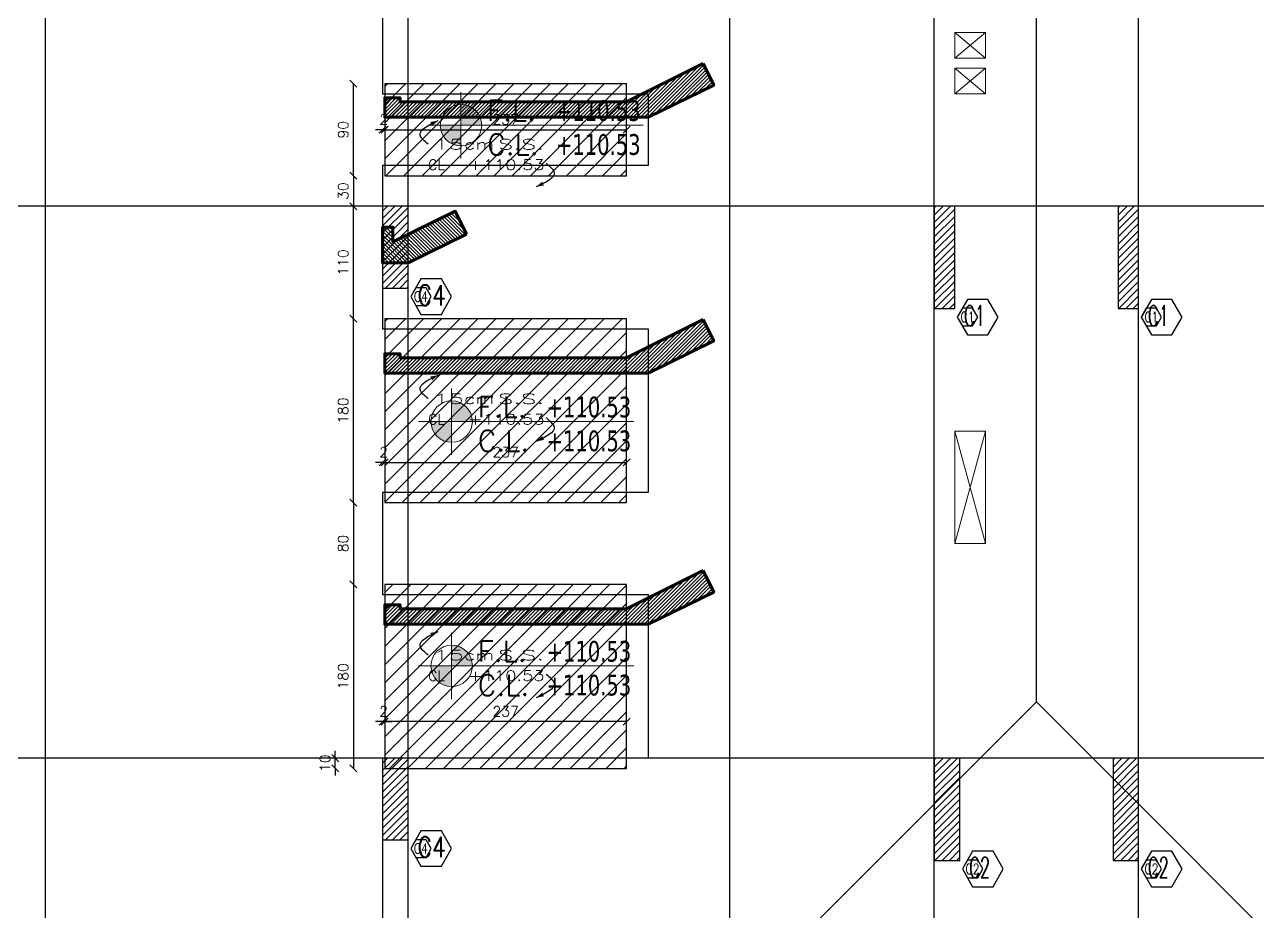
# Model space of a CAD drawing. Header units: inches. Extents: x -48 to 777, y -156 to 510.
# Drawn here: x 640.67 to 652.74, y -116.75 to -108.08 of the extents above; entities that cross this region are included whole.
import ezdxf
from ezdxf.enums import TextEntityAlignment as Align

# ---------------------------------------------------------------- set-up
doc = ezdxf.new("R2010")
doc.units = ezdxf.units.IN
doc.header["$MEASUREMENT"] = 0
doc.linetypes.add('NUHA', pattern=[1.45, 0.75, -0.25, 0.2, -0.25])
doc.layers.get('Defpoints').update_dxf_attribs({"lineweight": 5})
for name, color, linetype, lineweight in [('A-PILLARS', 1, 'Continuous', 60), ('A-SIGNS1', 20, 'Continuous', 15), ('A-SIGNS2', 30, 'Continuous', 15), ('H-PILLARS', 61, 'Continuous', 5), ('str-shaft', 1, 'Continuous', 5)]:
    doc.layers.add(name, color=color, linetype=linetype, lineweight=lineweight)
doc.layers.add('HH-DARK GREY', color=7, linetype='Continuous', lineweight=5, true_color=0x404040)
for name, color, linetype in [('Str-Axes', 8, 'Continuous'), ('str-col-hatch', 8, 'Continuous'), ('str-COL-TAG-100', 1, 'Continuous'), ('str-COL-TAG-50', 7, 'Continuous'), ('str-columns', 3, 'Continuous'), ('str-sunken-slabs', 5, 'Continuous')]:
    doc.layers.add(name, color=color, linetype=linetype)
doc.styles.add('ROMAN', font='ROMANS.SHX')
doc.styles.add('ROMAND', font='verdana.ttf')
doc.styles.add('ROMANS', font='romans__.ttf', dxfattribs={"height": 0.14})
doc.dimstyles.new('structure', dxfattribs={"dimtxt": 0.1, "dimasz": 0.07, "dimexe": 0.18, "dimexo": 1, "dimgap": 0.05, "dimtad": 1, "dimdec": 1, "dimlfac": 100, "dimrnd": 0.5, "dimdsep": 46, "dimtxsty": 'ROMAN', "dimblk1": 'OBLIQUE', "dimblk2": 'OBLIQUE', "dimsah": 1, "dimcen": 0.009, "dimse1": 1, "dimse2": 1, "dimclrd": 4, "dimclre": 9, "dimclrt": 1, "dimadec": 0, "dimazin": 0, "dimtfac": 0.066667, "dimtdec": 1, "dimtix": 1, "dimtmove": 2, "dimatfit": 3, "dimldrblk": 'OBLIQUE', "dimfxl": 0.18, "dimtolj": 1, "dimarcsym": 0})
pattern_1 = [(45, (645.39616, -335.52274), (-0.08838835, 0.08838835), [])]
pattern_2 = [(315, (582.844532, -328.431841), (0.0176776695, 0.0176776695), [])]
pattern_3 = [(225, (468.196997, -46.477397), (0.0176776695, -0.0176776695), [])]
pattern_4 = [(225, (468.196997, -44.020596), (0.0176776695, -0.0176776695), [])]
pattern_5 = [(225, (468.196997, -41.516822), (0.0176776695, -0.0176776695), [])]

# ---------------------------------------------------------------- blocks, each defined once
blk = doc.blocks.new('GXFHGCGFCD')
at = {"layer": 'A-SIGNS1', "linetype": 'NUHA'}
h = blk.add_hatch(color=256, dxfattribs=at)
h.paths.add_polyline_path([(90.3819, 61.3301), (90.3819, 61.1701), (90.5419, 61.1701, 0.414214)])
h.paths.add_polyline_path([(90.3819, 61.1701), (90.2219, 61.1701, 0.414214), (90.3819, 61.0101)])
at = {"layer": 'A-SIGNS1'}
for p, q in [((90.3819, 60.9141), (90.3819, 61.4261)), ((90.1259, 61.1701), (91.7898, 61.1701))]:
    blk.add_line(p, q, dxfattribs=at)
blk.add_circle((90.3819, 61.1701), 0.16, dxfattribs=at)
blk = doc.blocks.new('DGXFHXFGDFD')
at = {"layer": 'A-SIGNS1'}
blk.add_blockref('GXFHGCGFCD', (0, 0), dxfattribs=at)
at = {"layer": 'A-SIGNS2', "linetype": 'NUHA', "style": 'ROMANS'}
for s, p in [('F.L.', (90.5835, 61.2031)), ('C.L.', (90.5835, 60.9413))]:
    blk.add_text(s, height=0.16, dxfattribs=at).set_placement(p)
at = {"layer": 'A-SIGNS2', "style": 'ROMANS', "width": 0.910135, "flags": 4}
for tag, p, p2 in [('NIV.FINI', (91.1159, 61.2031), (91.7898, 61.2031)), ('NIV.BETON', (91.1159, 60.9413), (91.7898, 60.9413))]:
    blk.add_attdef(tag, text='', height=0.16, dxfattribs=at).set_placement(p, p2, align=Align.FIT)
blk = doc.blocks.new('tags')
at = {"layer": 'str-COL-TAG-100', "color": 2}
blk.add_lwpolyline([(0.125, -0.262), (0.325, -0.262), (0.425, -0.088), (0.325, 0.085), (0.125, 0.085), (0.025, -0.088)], close=True, dxfattribs=at)
at = {"layer": 'str-COL-TAG-50', "color": 2}
blk.add_lwpolyline([(0.075, -0.175), (0.175, -0.175), (0.225, -0.088), (0.175, -0.002), (0.075, -0.002), (0.025, -0.088)], close=True, dxfattribs=at)
at = {"layer": 'str-COL-TAG-100', "color": 1, "style": 'ROMANS', "width": 0.699426}
blk.add_attdef('NUMBER', text='', height=0.2, dxfattribs=at).set_placement((0.092, -0.174), (0.368, -0.174), align=Align.FIT)
at = {"layer": 'str-COL-TAG-50', "color": 1, "style": 'ROMANS', "width": 0.697102}
blk.add_attdef('NUMBER', text='', height=0.1, dxfattribs=at).set_placement((0.056, -0.138), (0.194, -0.138), align=Align.FIT)
blk = doc.blocks.new('_Oblique')
at = {"color": 0, "linetype": 'ByBlock', "lineweight": -2}
blk.add_line((-0.5, -0.5), (0.5, 0.5), dxfattribs=at)
blk = doc.blocks.new('*D2493')
at = {"layer": 'Defpoints', "color": 0, "transparency": 16777216}
for p in [(644.193, -113.555), (643.886, -115.355), (644.193, -115.355)]:
    blk.add_point(p, dxfattribs=at)
at = {"layer": 'str-sunken-slabs', "color": 4, "lineweight": -2, "transparency": 16777216}
blk.add_line((643.886, -113.555), (643.886, -115.355), dxfattribs=at)
at = {"layer": 'str-sunken-slabs', "color": 4, "lineweight": -2, "transparency": 16777216, "xscale": 0.07, "yscale": 0.07, "zscale": 0.07}
for p, rotation in [((643.886, -113.555), 90), ((643.886, -115.355), 270)]:
    blk.add_blockref('_Oblique', p, dxfattribs=dict(at, rotation=rotation))
at = {"layer": 'str-sunken-slabs', "color": 1, "transparency": 16777216, "insert": (643.786, -114.455), "char_height": 0.1, "attachment_point": 5, "rotation": 90, "style": 'ROMAN'}
blk.add_mtext('\\A1;180', dxfattribs=at)
blk = doc.blocks.new('*D2494')
at = {"layer": 'Defpoints', "color": 0, "transparency": 16777216}
for p in [(643.709, -115.255), (644.193, -115.255), (644.193, -115.355)]:
    blk.add_point(p, dxfattribs=at)
at = {"layer": 'str-sunken-slabs', "color": 4, "lineweight": -2, "transparency": 16777216}
for p, q in [((643.709, -115.255), (643.709, -115.185)), ((643.709, -115.355), (643.709, -115.255)), ((643.709, -115.355), (643.709, -115.425))]:
    blk.add_line(p, q, dxfattribs=at)
at = {"layer": 'str-sunken-slabs', "color": 4, "lineweight": -2, "transparency": 16777216, "xscale": 0.07, "yscale": 0.07, "zscale": 0.07}
for p, rotation in [((643.709, -115.255), 270), ((643.709, -115.355), 90)]:
    blk.add_blockref('_Oblique', p, dxfattribs=dict(at, rotation=rotation))
at = {"layer": 'str-sunken-slabs', "color": 1, "transparency": 16777216, "insert": (643.609, -115.305), "char_height": 0.1, "attachment_point": 5, "rotation": 90, "style": 'ROMAN'}
blk.add_mtext('\\A1;10', dxfattribs=at)
blk = doc.blocks.new('*D2495')
at = {"layer": 'Defpoints', "color": 0, "transparency": 16777216}
for p in [(644.193, -112.755), (643.886, -113.555), (644.193, -113.555)]:
    blk.add_point(p, dxfattribs=at)
at = {"layer": 'str-sunken-slabs', "color": 4, "lineweight": -2, "transparency": 16777216}
blk.add_line((643.886, -112.755), (643.886, -113.555), dxfattribs=at)
at = {"layer": 'str-sunken-slabs', "color": 4, "lineweight": -2, "transparency": 16777216, "xscale": 0.07, "yscale": 0.07, "zscale": 0.07}
for p, rotation in [((643.886, -112.755), 90), ((643.886, -113.555), 270)]:
    blk.add_blockref('_Oblique', p, dxfattribs=dict(at, rotation=rotation))
at = {"layer": 'str-sunken-slabs', "color": 1, "transparency": 16777216, "insert": (643.786, -113.155), "char_height": 0.1, "attachment_point": 5, "rotation": 90, "style": 'ROMAN'}
blk.add_mtext('\\A1;80', dxfattribs=at)
blk = doc.blocks.new('*D2496')
at = {"layer": 'Defpoints', "color": 0, "transparency": 16777216}
for p in [(643.886, -110.955), (644.193, -110.955), (644.193, -112.755)]:
    blk.add_point(p, dxfattribs=at)
at = {"layer": 'str-sunken-slabs', "color": 4, "lineweight": -2, "transparency": 16777216}
blk.add_line((643.886, -112.755), (643.886, -110.955), dxfattribs=at)
at = {"layer": 'str-sunken-slabs', "color": 4, "lineweight": -2, "transparency": 16777216, "xscale": 0.07, "yscale": 0.07, "zscale": 0.07}
for p, rotation in [((643.886, -110.955), 90), ((643.886, -112.755), 270)]:
    blk.add_blockref('_Oblique', p, dxfattribs=dict(at, rotation=rotation))
at = {"layer": 'str-sunken-slabs', "color": 1, "transparency": 16777216, "insert": (643.786, -111.855), "char_height": 0.1, "attachment_point": 5, "rotation": 90, "style": 'ROMAN'}
blk.add_mtext('\\A1;180', dxfattribs=at)
blk = doc.blocks.new('*D2497')
at = {"layer": 'Defpoints', "color": 0, "transparency": 16777216}
for p in [(643.886, -109.855), (644.193, -109.855), (644.193, -110.955)]:
    blk.add_point(p, dxfattribs=at)
at = {"layer": 'str-sunken-slabs', "color": 4, "lineweight": -2, "transparency": 16777216}
blk.add_line((643.886, -110.955), (643.886, -109.855), dxfattribs=at)
at = {"layer": 'str-sunken-slabs', "color": 4, "lineweight": -2, "transparency": 16777216, "xscale": 0.07, "yscale": 0.07, "zscale": 0.07}
for p, rotation in [((643.886, -109.855), 90), ((643.886, -110.955), 270)]:
    blk.add_blockref('_Oblique', p, dxfattribs=dict(at, rotation=rotation))
at = {"layer": 'str-sunken-slabs', "color": 1, "transparency": 16777216, "insert": (643.786, -110.405), "char_height": 0.1, "attachment_point": 5, "rotation": 90, "style": 'ROMAN'}
blk.add_mtext('\\A1;110', dxfattribs=at)
blk = doc.blocks.new('*D2498')
at = {"layer": 'Defpoints', "color": 0, "transparency": 16777216}
for p in [(643.886, -108.656), (644.193, -108.656), (644.193, -109.556)]:
    blk.add_point(p, dxfattribs=at)
at = {"layer": 'str-sunken-slabs', "color": 4, "lineweight": -2, "transparency": 16777216}
blk.add_line((643.886, -109.556), (643.886, -108.656), dxfattribs=at)
at = {"layer": 'str-sunken-slabs', "color": 4, "lineweight": -2, "transparency": 16777216, "xscale": 0.07, "yscale": 0.07, "zscale": 0.07}
for p, rotation in [((643.886, -108.656), 90), ((643.886, -109.556), 270)]:
    blk.add_blockref('_Oblique', p, dxfattribs=dict(at, rotation=rotation))
at = {"layer": 'str-sunken-slabs', "color": 1, "transparency": 16777216, "insert": (643.786, -109.106), "char_height": 0.1, "attachment_point": 5, "rotation": 90, "style": 'ROMAN'}
blk.add_mtext('\\A1;90', dxfattribs=at)
blk = doc.blocks.new('*D2499')
at = {"layer": 'Defpoints', "color": 0, "transparency": 16777216}
for p in [(644.193, -109.556), (643.886, -109.855), (644.193, -109.855)]:
    blk.add_point(p, dxfattribs=at)
at = {"layer": 'str-sunken-slabs', "color": 4, "lineweight": -2, "transparency": 16777216}
blk.add_line((643.886, -109.556), (643.886, -109.855), dxfattribs=at)
at = {"layer": 'str-sunken-slabs', "color": 4, "lineweight": -2, "transparency": 16777216, "xscale": 0.07, "yscale": 0.07, "zscale": 0.07}
for p, rotation in [((643.886, -109.556), 90), ((643.886, -109.855), 270)]:
    blk.add_blockref('_Oblique', p, dxfattribs=dict(at, rotation=rotation))
at = {"layer": 'str-sunken-slabs', "color": 1, "transparency": 16777216, "insert": (643.786, -109.706), "char_height": 0.1, "attachment_point": 5, "rotation": 90, "style": 'ROMAN'}
blk.add_mtext('\\A1;30', dxfattribs=at)
blk = doc.blocks.new('*D2509')
at = {"layer": 'Defpoints', "color": 0, "transparency": 16777216}
for p in [(644.193, -114.898), (644.193, -114.898), (646.561, -114.898)]:
    blk.add_point(p, dxfattribs=at)
at = {"layer": 'str-sunken-slabs', "color": 4, "lineweight": -2, "transparency": 16777216}
blk.add_line((646.561, -114.898), (644.193, -114.898), dxfattribs=at)
at = {"layer": 'str-sunken-slabs', "color": 4, "lineweight": -2, "transparency": 16777216, "xscale": 0.07, "yscale": 0.07, "zscale": 0.07}
for p, rotation in [((644.193, -114.898), 179.9999999751898), ((646.561, -114.898), 359.9999999751898)]:
    blk.add_blockref('_Oblique', p, dxfattribs=dict(at, rotation=rotation))
at = {"layer": 'str-sunken-slabs', "color": 1, "transparency": 16777216, "insert": (645.377, -114.798), "char_height": 0.1, "attachment_point": 5, "rotation": 360, "style": 'ROMAN'}
blk.add_mtext('\\A1;237', dxfattribs=at)
blk = doc.blocks.new('*D2510')
at = {"layer": 'Defpoints', "color": 0, "transparency": 16777216}
for p in [(644.193, -112.361), (646.561, -112.361), (646.561, -112.361)]:
    blk.add_point(p, dxfattribs=at)
at = {"layer": 'str-sunken-slabs', "color": 4, "lineweight": -2, "transparency": 16777216}
blk.add_line((644.193, -112.361), (646.561, -112.361), dxfattribs=at)
at = {"layer": 'str-sunken-slabs', "color": 4, "lineweight": -2, "transparency": 16777216, "xscale": 0.07, "yscale": 0.07, "zscale": 0.07, "rotation": 180}
blk.add_blockref('_Oblique', (644.193, -112.361), dxfattribs=at)
at = {"layer": 'str-sunken-slabs', "color": 4, "lineweight": -2, "transparency": 16777216, "xscale": 0.07, "yscale": 0.07, "zscale": 0.07}
blk.add_blockref('_Oblique', (646.561, -112.361), dxfattribs=at)
at = {"layer": 'str-sunken-slabs', "color": 1, "transparency": 16777216, "insert": (645.377, -112.261), "char_height": 0.1, "attachment_point": 5, "style": 'ROMAN'}
blk.add_mtext('\\A1;237', dxfattribs=at)
blk = doc.blocks.new('*D2511')
at = {"layer": 'Defpoints', "color": 0, "transparency": 16777216}
for p in [(644.193, -109.106), (646.561, -109.106), (646.561, -109.106)]:
    blk.add_point(p, dxfattribs=at)
at = {"layer": 'str-sunken-slabs', "color": 4, "lineweight": -2, "transparency": 16777216}
blk.add_line((644.193, -109.106), (646.561, -109.106), dxfattribs=at)
at = {"layer": 'str-sunken-slabs', "color": 4, "lineweight": -2, "transparency": 16777216, "xscale": 0.07, "yscale": 0.07, "zscale": 0.07, "rotation": 180}
blk.add_blockref('_Oblique', (644.193, -109.106), dxfattribs=at)
at = {"layer": 'str-sunken-slabs', "color": 4, "lineweight": -2, "transparency": 16777216, "xscale": 0.07, "yscale": 0.07, "zscale": 0.07}
blk.add_blockref('_Oblique', (646.561, -109.106), dxfattribs=at)
at = {"layer": 'str-sunken-slabs', "color": 1, "transparency": 16777216, "insert": (645.377, -109.006), "char_height": 0.1, "attachment_point": 5, "style": 'ROMAN'}
blk.add_mtext('\\A1;237', dxfattribs=at)
blk = doc.blocks.new('*D2512')
at = {"layer": 'Defpoints', "color": 0, "transparency": 16777216}
for p in [(644.173, -109.106), (644.173, -109.455), (644.193, -109.455)]:
    blk.add_point(p, dxfattribs=at)
at = {"layer": 'str-sunken-slabs', "color": 4, "lineweight": -2, "transparency": 16777216}
for p, q in [((644.173, -109.106), (644.103, -109.106)), ((644.193, -109.106), (644.173, -109.106)), ((644.193, -109.106), (644.263, -109.106))]:
    blk.add_line(p, q, dxfattribs=at)
at = {"layer": 'str-sunken-slabs', "color": 4, "lineweight": -2, "transparency": 16777216, "xscale": 0.07, "yscale": 0.07, "zscale": 0.07}
for p, rotation in [((644.173, -109.106), 2.442665995363981e-10), ((644.193, -109.106), 180.0000000002443)]:
    blk.add_blockref('_Oblique', p, dxfattribs=dict(at, rotation=rotation))
at = {"layer": 'str-sunken-slabs', "color": 1, "transparency": 16777216, "insert": (644.183, -109.006), "char_height": 0.1, "attachment_point": 5, "style": 'ROMAN'}
blk.add_mtext('\\A1;2', dxfattribs=at)
blk = doc.blocks.new('*D2513')
at = {"layer": 'Defpoints', "color": 0, "transparency": 16777216}
for p in [(644.193, -112.361), (644.173, -112.655), (644.193, -112.655)]:
    blk.add_point(p, dxfattribs=at)
at = {"layer": 'str-sunken-slabs', "color": 4, "lineweight": -2, "transparency": 16777216}
for p, q in [((644.173, -112.361), (644.103, -112.361)), ((644.173, -112.361), (644.193, -112.361)), ((644.193, -112.361), (644.263, -112.361))]:
    blk.add_line(p, q, dxfattribs=at)
at = {"layer": 'str-sunken-slabs', "color": 4, "lineweight": -2, "transparency": 16777216, "xscale": 0.07, "yscale": 0.07, "zscale": 0.07}
blk.add_blockref('_Oblique', (644.173, -112.361), dxfattribs=at)
at = {"layer": 'str-sunken-slabs', "color": 4, "lineweight": -2, "transparency": 16777216, "xscale": 0.07, "yscale": 0.07, "zscale": 0.07, "rotation": 180}
blk.add_blockref('_Oblique', (644.193, -112.361), dxfattribs=at)
at = {"layer": 'str-sunken-slabs', "color": 1, "transparency": 16777216, "insert": (644.183, -112.261), "char_height": 0.1, "attachment_point": 5, "style": 'ROMAN'}
blk.add_mtext('\\A1;2', dxfattribs=at)
blk = doc.blocks.new('*D2514')
at = {"layer": 'Defpoints', "color": 0, "transparency": 16777216}
for p in [(644.193, -114.898), (644.173, -115.255), (644.193, -115.255)]:
    blk.add_point(p, dxfattribs=at)
at = {"layer": 'str-sunken-slabs', "color": 4, "lineweight": -2, "transparency": 16777216}
for p, q in [((644.173, -114.898), (644.103, -114.898)), ((644.173, -114.898), (644.193, -114.898)), ((644.193, -114.898), (644.263, -114.898))]:
    blk.add_line(p, q, dxfattribs=at)
at = {"layer": 'str-sunken-slabs', "color": 4, "lineweight": -2, "transparency": 16777216, "xscale": 0.07, "yscale": 0.07, "zscale": 0.07}
blk.add_blockref('_Oblique', (644.173, -114.898), dxfattribs=at)
at = {"layer": 'str-sunken-slabs', "color": 4, "lineweight": -2, "transparency": 16777216, "xscale": 0.07, "yscale": 0.07, "zscale": 0.07, "rotation": 180}
blk.add_blockref('_Oblique', (644.193, -114.898), dxfattribs=at)
at = {"layer": 'str-sunken-slabs', "color": 1, "transparency": 16777216, "insert": (644.183, -114.798), "char_height": 0.1, "attachment_point": 5, "style": 'ROMAN'}
blk.add_mtext('\\A1;2', dxfattribs=at)
blk = doc.blocks.new('DALLE-P')
at = {"color": 5}
for points in [[(-4.66, 3.29, 0, 0.4, 0), (-5.35, 2.97, 0.4, 0.4, 0)], [(4.91, -3.19, 0, 0.4, 0), (5.6, -2.87, 0.4, 0.4, 0)]]:
    blk.add_lwpolyline(points, format="xyseb", dxfattribs=at)
for points in [[(-5.65, 0.97), (-6.44, 1.88), (-4.66, 3.29)], [(5.9, -0.87), (6.69, -1.78), (4.91, -3.19)]]:
    blk.add_spline(points, degree=3, dxfattribs=at)
at = {"color": 1, "style": 'ROMANS', "width": 1.302339}
blk.add_text('cm', height=1, dxfattribs=at).set_placement((-2.15, 0.47), (0.85, 0.47), align=Align.FIT)
at = {"color": 1, "style": 'ROMANS'}
blk.add_text('CL', height=1, dxfattribs=at).set_placement((-5.65, -1.53))
for tag, width, p, p2 in [('SLABTHICKNESS', 1.557299, (-5.15, 0.47), (-2.15, 0.47)), ('SLABTYPE', 1.86013, (1.2, 0.47), (5.7, 0.47)), ('CONCRETELEVEL', 1.620528, (-1.75, -1.53), (5.75, -1.53))]:
    blk.add_attdef(tag, text='', height=1, dxfattribs=dict(at, width=width)).set_placement(p, p2, align=Align.FIT)

msp = doc.modelspace()

# ---------------------------------------------------------------- hatches: boundary and pattern name
at = {"layer": 'H-PILLARS'}
h = msp.add_hatch(dxfattribs=at)
h.set_pattern_fill('ANSI31', color=256, scale=0.2, angle=180)
h.set_pattern_definition(pattern_5)
h.paths.add_polyline_path([(647.30946, -108.45796), (647.41326, -108.66924), (646.77298, -108.9838), (644.19293, -108.9838), (644.19293, -108.7938), (644.34293, -108.7938), (644.34293, -108.8338), (646.56078, -108.83379)])
at = {"layer": 'H-PILLARS', "linetype": 'Continuous'}
h = msp.add_hatch(dxfattribs=at)
h.set_pattern_fill('ANSI31', color=256, scale=0.2, angle=-90)
h.set_pattern_definition(pattern_2)
h.paths.add_polyline_path([(644.99281, -110.12883), (644.42293, -110.40881), (644.17293, -110.40881), (644.17293, -110.05881), (644.27293, -110.05881), (644.27293, -110.20396), (644.88257, -109.90445)])
at = {"layer": 'H-PILLARS'}
h = msp.add_hatch(dxfattribs=at)
h.set_pattern_fill('ANSI31', color=256, scale=0.2, angle=180)
h.set_pattern_definition(pattern_4)
h.paths.add_polyline_path([(647.30946, -110.96173), (647.41326, -111.17301), (646.77298, -111.48757), (644.19293, -111.48757), (644.19293, -111.29757), (644.34293, -111.29757), (644.34293, -111.33757), (646.56078, -111.33757)])
h = msp.add_hatch(dxfattribs=at)
h.set_pattern_fill('ANSI31', color=256, scale=0.2, angle=180)
h.set_pattern_definition(pattern_3)
h.paths.add_polyline_path([(647.30946, -113.41853), (647.41326, -113.62981), (646.77298, -113.94437), (644.19293, -113.94437), (644.19293, -113.75437), (644.34293, -113.75437), (644.34293, -113.79437), (646.56078, -113.79437)])
at = {"layer": 'HH-DARK GREY'}
h = msp.add_hatch(dxfattribs=at)
h.set_pattern_fill('ANSI31', color=256)
h.set_pattern_definition(pattern_1)
h.paths.add_polyline_path([(646.56078, -108.65618), (644.19293, -108.65618), (644.19293, -109.55618), (646.56078, -109.55618)])
h = msp.add_hatch(dxfattribs=at)
h.set_pattern_fill('ANSI31', color=256)
h.set_pattern_definition(pattern_1)
h.paths.add_polyline_path([(646.56078, -110.95534), (644.19293, -110.95534), (644.19293, -112.75534), (646.56078, -112.75534)])
h = msp.add_hatch(dxfattribs=at)
h.set_pattern_fill('ANSI31', color=256)
h.set_pattern_definition(pattern_1)
h.paths.add_polyline_path([(646.56078, -113.55534), (644.19293, -113.55534), (644.19293, -115.35534), (646.56078, -115.35534)])
at = {"layer": 'str-col-hatch'}
h = msp.add_hatch(dxfattribs=at)
h.set_pattern_fill('ANSI31', color=256, scale=0.4)
h.set_pattern_definition([(45, (-51.956863, -161.36459), (-0.035355339, 0.035355339), [])])
h.paths.add_polyline_path([(644.17293, -109.85534), (644.17293, -110.65534), (644.42293, -110.65534), (644.42293, -109.85534)])
h = msp.add_hatch(dxfattribs=at)
h.set_pattern_fill('ANSI31', color=256, scale=0.4)
h.set_pattern_definition([(45, (-46.606863, -161.66459), (-0.035355339, 0.035355339), [])])
h.paths.add_polyline_path([(649.57293, -109.85534), (649.57293, -110.85534), (649.77293, -110.85534), (649.77293, -109.85534)])
h = msp.add_hatch(dxfattribs=at)
h.set_pattern_fill('ANSI31', color=256, scale=0.4)
h.set_pattern_definition([(45, (-44.806863, -161.66459), (-0.035355339, 0.035355339), [])])
h.paths.add_polyline_path([(651.37293, -109.85534), (651.37293, -110.85534), (651.57293, -110.85534), (651.57293, -109.85534)])
h = msp.add_hatch(dxfattribs=at)
h.set_pattern_fill('ANSI31', color=256, scale=0.4)
h.set_pattern_definition([(45, (-51.956863, -166.76459), (-0.035355339, 0.035355339), [])])
h.paths.add_polyline_path([(644.17293, -115.25534), (644.17293, -116.05534), (644.42293, -116.05534), (644.42293, -115.25534)])
h = msp.add_hatch(dxfattribs=at)
h.set_pattern_fill('ANSI31', color=256, scale=0.4)
h.set_pattern_definition([(45, (-46.606863, -167.06459), (-0.035355339, 0.035355339), [])])
h.paths.add_polyline_path([(649.57293, -115.25534), (649.57293, -116.25534), (649.82293, -116.25534), (649.82293, -115.25534)])
h = msp.add_hatch(dxfattribs=at)
h.set_pattern_fill('ANSI31', color=256, scale=0.4)
h.set_pattern_definition([(45, (-44.856863, -167.06459), (-0.035355339, 0.035355339), [])])
h.paths.add_polyline_path([(651.32293, -115.25534), (651.32293, -116.25534), (651.57293, -116.25534), (651.57293, -115.25534)])
at = {"layer": 'str-sunken-slabs', "linetype": 'Continuous'}
h = msp.add_hatch(dxfattribs=at)
h.set_pattern_fill('ANSI31', color=8, scale=0.2, angle=180)
h.set_pattern_definition(pattern_5)
h.paths.add_polyline_path([(647.30946, -108.45796), (647.41326, -108.66924), (646.77298, -108.9838), (644.19293, -108.9838), (644.19293, -108.7938), (644.34293, -108.7938), (644.34293, -108.8338), (646.56078, -108.83379)])
h = msp.add_hatch(dxfattribs=at)
h.set_pattern_fill('ANSI31', color=8, scale=0.2, angle=-90)
h.set_pattern_definition(pattern_2)
h.paths.add_polyline_path([(644.99281, -110.12883), (644.42293, -110.40881), (644.17293, -110.40881), (644.17293, -110.05881), (644.27293, -110.05881), (644.27293, -110.20396), (644.88257, -109.90445)])
h = msp.add_hatch(dxfattribs=at)
h.set_pattern_fill('ANSI31', color=8, scale=0.2, angle=180)
h.set_pattern_definition(pattern_4)
h.paths.add_polyline_path([(647.30946, -110.96173), (647.41326, -111.17301), (646.77298, -111.48757), (644.19293, -111.48757), (644.19293, -111.29757), (644.34293, -111.29757), (644.34293, -111.33757), (646.56078, -111.33757)])
at = {"layer": 'str-sunken-slabs'}
h = msp.add_hatch(dxfattribs=at)
h.set_pattern_fill('ANSI31', color=256, scale=0.2, angle=180)
h.set_pattern_definition(pattern_3)
h.paths.add_polyline_path([(647.30946, -113.41853), (647.41326, -113.62981), (646.77298, -113.94437), (644.19293, -113.94437), (644.19293, -113.75437), (644.34293, -113.75437), (644.34293, -113.79437), (646.56078, -113.79437)])

# ---------------------------------------------------------------- linework, layer by layer
at = {"layer": 'A-PILLARS'}
for points in [[(647.30946, -108.45796), (647.41326, -108.66924), (646.77298, -108.9838), (644.19293, -108.9838), (644.19293, -108.7938), (644.34293, -108.7938), (644.34293, -108.8338), (646.56078, -108.83379), (647.30946, -108.45796)], [(644.99281, -110.12883), (644.42293, -110.40881), (644.17293, -110.40881), (644.17293, -110.05881), (644.27293, -110.05881), (644.27293, -110.20396), (644.88257, -109.90445), (644.99281, -110.12883)], [(647.30946, -110.96173), (647.41326, -111.17301), (646.77298, -111.48757), (644.19293, -111.48757), (644.19293, -111.29757), (644.34293, -111.29757), (644.34293, -111.33757), (646.56078, -111.33757), (647.30946, -110.96173)], [(647.30946, -113.41853), (647.41326, -113.62981), (646.77298, -113.94437), (644.19293, -113.94437), (644.19293, -113.75437), (644.34293, -113.75437), (644.34293, -113.79437), (646.56078, -113.79437), (647.30946, -113.41853)]]:
    msp.add_lwpolyline(points, dxfattribs=at)
at = {"layer": 'Str-Axes', "ltscale": 0.1}
for p, q in [((640.87293, -128.45534), (640.87293, -89.35392)), ((644.42293, -128.45534), (644.42293, -89.35392)), ((647.57293, -128.45534), (647.57293, -89.35392)), ((649.57293, -128.45534), (649.57293, -89.35392)), ((651.57293, -128.45534), (651.57293, -89.35392)), ((663.02273, -109.85534), (634.72293, -109.85534)), ((663.02273, -115.25534), (634.72293, -115.25534))]:
    msp.add_line(p, q, dxfattribs=at)
at = {"layer": 'str-columns'}
for points in [[(644.17293, -110.65534), (644.42293, -110.65534), (644.42293, -109.85534), (644.17293, -109.85534)], [(649.57293, -110.85534), (649.77293, -110.85534), (649.77293, -109.85534), (649.57293, -109.85534)], [(651.37293, -110.85534), (651.57293, -110.85534), (651.57293, -109.85534), (651.37293, -109.85534)], [(644.17293, -116.05534), (644.42293, -116.05534), (644.42293, -115.25534), (644.17293, -115.25534)], [(649.57293, -116.25534), (649.82293, -116.25534), (649.82293, -115.25534), (649.57293, -115.25534)], [(651.32293, -116.25534), (651.57293, -116.25534), (651.57293, -115.25534), (651.32293, -115.25534)]]:
    msp.add_lwpolyline(points, close=True, dxfattribs=at)
at = {"layer": 'str-shaft'}
for p, q in [((650.07293, -108.15534), (649.77293, -108.40534)), ((650.07293, -108.40534), (649.77293, -108.15534)), ((650.07293, -108.50534), (649.77293, -108.75534)), ((649.77293, -108.50534), (650.07293, -108.75534)), ((650.07293, -112.05534), (649.77293, -113.15534)), ((650.07293, -113.15534), (649.77293, -112.05534))]:
    msp.add_line(p, q, dxfattribs=at)
for points in [[(650.07293, -108.15534), (649.77293, -108.15534), (649.77293, -108.40534), (650.07293, -108.40534)], [(650.07293, -108.50534), (649.77293, -108.50534), (649.77293, -108.75534), (650.07293, -108.75534)], [(650.07293, -112.05534), (649.77293, -112.05534), (649.77293, -113.15534), (650.07293, -113.15534)]]:
    msp.add_lwpolyline(points, close=True, dxfattribs=at)
at = {"layer": 'str-sunken-slabs'}
msp.add_line((650.57293, -114.70534), (650.57293, -102.80456), dxfattribs=at)
for points in [[(644.17293, -107.65534), (644.17293, -108.75618), (646.77298, -108.75618), (646.77298, -109.45527), (644.17293, -109.45527), (644.17293, -111.05534), (646.77298, -111.05534), (646.77298, -112.65534), (644.17293, -112.65534), (644.17293, -113.65534), (646.77298, -113.65534), (646.77298, -115.25534), (644.17293, -115.25534), (644.17293, -121.10534)], [(647.30946, -108.45796), (647.41326, -108.66924), (646.77298, -108.9838), (644.19293, -108.9838), (644.19293, -108.7938), (644.34293, -108.7938), (644.34293, -108.8338), (646.56078, -108.83379), (647.30946, -108.45796)], [(644.99281, -110.12883), (644.42293, -110.40881), (644.17293, -110.40881), (644.17293, -110.05881), (644.27293, -110.05881), (644.27293, -110.20396), (644.88257, -109.90445), (644.99281, -110.12883)], [(647.30946, -110.96173), (647.41326, -111.17301), (646.77298, -111.48757), (644.19293, -111.48757), (644.19293, -111.29757), (644.34293, -111.29757), (644.34293, -111.33757), (646.56078, -111.33757), (647.30946, -110.96173)], [(647.30946, -113.41853), (647.41326, -113.62981), (646.77298, -113.94437), (644.19293, -113.94437), (644.19293, -113.75437), (644.34293, -113.75437), (644.34293, -113.79437), (646.56078, -113.79437), (647.30946, -113.41853)], [(644.17293, -121.10534), (650.57293, -114.70534), (656.97293, -121.10534)]]:
    msp.add_lwpolyline(points, dxfattribs=at)
for points in [[(646.56078, -108.65618), (644.19293, -108.65618), (644.19293, -109.55618), (646.56078, -109.55618)], [(646.56078, -110.95534), (644.19293, -110.95534), (644.19293, -112.75534), (646.56078, -112.75534)], [(646.56078, -113.55534), (644.19293, -113.55534), (644.19293, -115.35534), (646.56078, -115.35534)]]:
    msp.add_lwpolyline(points, close=True, dxfattribs=at)

# ---------------------------------------------------------------- block references
at = {"layer": 'A-SIGNS1'}
ref = msp.add_blockref('DGXFHXFGDFD', (530.40758, -186.57685), dxfattribs=dict(at, xscale=1.267200000000003, yscale=1.267200000000003, zscale=1.267200000000003))
ref.add_attrib('NIV.FINI', '+110.53', dxfattribs={"layer": 'A-SIGNS2', "height": 0.202752, "style": 'ROMAND', "width": 0.680836}).set_placement((645.8696, -109.02024), (646.69757, -109.02024), align=Align.FIT)
ref.add_attrib('NIV.BETON', '+110.53', dxfattribs={"layer": 'A-SIGNS2', "height": 0.202752, "style": 'ROMAND', "width": 0.680836}).set_placement((645.8696, -109.352), (646.69757, -109.352), align=Align.FIT)
ref = msp.add_blockref('DGXFHXFGDFD', (530.31617, -189.47679), dxfattribs=dict(at, xscale=1.267200000000003, yscale=1.267200000000003, zscale=1.267200000000003))
ref.add_attrib('NIV.FINI', '+110.53', dxfattribs={"layer": 'A-SIGNS2', "height": 0.202752, "style": 'ROMAND', "width": 0.680836}).set_placement((645.77819, -111.92018), (646.60616, -111.92018), align=Align.FIT)
ref.add_attrib('NIV.BETON', '+110.53', dxfattribs={"layer": 'A-SIGNS2', "height": 0.202752, "style": 'ROMAND', "width": 0.680836}).set_placement((645.77819, -112.25195), (646.60616, -112.25195), align=Align.FIT)
ref = msp.add_blockref('DGXFHXFGDFD', (530.31617, -191.86707), dxfattribs=dict(at, xscale=1.267200000000003, yscale=1.267200000000003, zscale=1.267200000000003))
ref.add_attrib('NIV.FINI', '+110.53', dxfattribs={"layer": 'A-SIGNS2', "height": 0.202752, "style": 'ROMAND', "width": 0.680836}).set_placement((645.77819, -114.31046), (646.60616, -114.31046), align=Align.FIT)
ref.add_attrib('NIV.BETON', '+110.53', dxfattribs={"layer": 'A-SIGNS2', "height": 0.202752, "style": 'ROMAND', "width": 0.680836}).set_placement((645.77819, -114.64223), (646.60616, -114.64223), align=Align.FIT)
at = {"layer": 'str-columns'}
ref = msp.add_blockref('tags', (644.42293, -110.6515), dxfattribs=at)
ref.add_attrib('NUMBER', 'C4', dxfattribs={"layer": 'str-COL-TAG-50', "color": 1, "height": 0.1, "style": 'ROMANS', "width": 0.63631}).set_placement((644.47912, -110.789), (644.61671, -110.789), align=Align.FIT)
ref.add_attrib('NUMBER', 'C4', dxfattribs={"layer": 'str-COL-TAG-100', "color": 1, "height": 0.2, "style": 'ROMANS', "width": 0.638431}).set_placement((644.51477, -110.82555), (644.79087, -110.82555), align=Align.FIT)
ref = msp.add_blockref('tags', (649.77293, -110.8515), dxfattribs=at)
ref.add_attrib('NUMBER', 'C1', dxfattribs={"layer": 'str-COL-TAG-50', "color": 1, "height": 0.1, "style": 'ROMANS', "width": 0.63631}).set_placement((649.82912, -110.989), (649.96671, -110.989), align=Align.FIT)
ref.add_attrib('NUMBER', 'C1', dxfattribs={"layer": 'str-COL-TAG-100', "color": 1, "height": 0.2, "style": 'ROMAN', "width": 0.670259}).set_placement((649.86477, -111.02555), (650.06904, -111.02555), align=Align.FIT)
ref = msp.add_blockref('tags', (651.57293, -110.8515), dxfattribs=at)
ref.add_attrib('NUMBER', 'C1', dxfattribs={"layer": 'str-COL-TAG-50', "color": 1, "height": 0.1, "style": 'ROMANS', "width": 0.63631}).set_placement((651.62912, -110.989), (651.76671, -110.989), align=Align.FIT)
ref.add_attrib('NUMBER', 'C1', dxfattribs={"layer": 'str-COL-TAG-100', "color": 1, "height": 0.2, "style": 'ROMAN', "width": 0.670259}).set_placement((651.66477, -111.02555), (651.86904, -111.02555), align=Align.FIT)
ref = msp.add_blockref('tags', (644.42293, -116.0515), dxfattribs=at)
ref.add_attrib('NUMBER', 'C4', dxfattribs={"layer": 'str-COL-TAG-50', "color": 1, "height": 0.1, "style": 'ROMANS', "width": 0.63631}).set_placement((644.47912, -116.189), (644.61671, -116.189), align=Align.FIT)
ref.add_attrib('NUMBER', 'C4', dxfattribs={"layer": 'str-COL-TAG-100', "color": 1, "height": 0.2, "style": 'ROMANS', "width": 0.638431}).set_placement((644.51477, -116.22555), (644.79087, -116.22555), align=Align.FIT)
ref = msp.add_blockref('tags', (649.82293, -116.2515), dxfattribs=at)
ref.add_attrib('NUMBER', 'C2', dxfattribs={"layer": 'str-COL-TAG-50', "color": 1, "height": 0.1, "style": 'ROMANS', "width": 0.63631}).set_placement((649.87912, -116.389), (650.01671, -116.389), align=Align.FIT)
ref.add_attrib('NUMBER', 'C2', dxfattribs={"layer": 'str-COL-TAG-100', "color": 1, "height": 0.2, "style": 'ROMAN', "width": 0.564429}).set_placement((649.91477, -116.42555), (650.11904, -116.42555), align=Align.FIT)
ref = msp.add_blockref('tags', (651.57293, -116.2515), dxfattribs=at)
ref.add_attrib('NUMBER', 'C2', dxfattribs={"layer": 'str-COL-TAG-50', "color": 1, "height": 0.1, "style": 'ROMANS', "width": 0.63631}).set_placement((651.62912, -116.389), (651.76671, -116.389), align=Align.FIT)
ref.add_attrib('NUMBER', 'C2', dxfattribs={"layer": 'str-COL-TAG-100', "color": 1, "height": 0.2, "style": 'ROMAN', "width": 0.564429}).set_placement((651.66477, -116.42555), (651.86904, -116.42555), align=Align.FIT)
at = {"layer": 'str-sunken-slabs'}
ref = msp.add_blockref('DALLE-P', (645.18313, -109.34609), dxfattribs=dict(at, xscale=0.09999999999990905, yscale=0.09999999999990905, zscale=0.09999999999990905))
ref.add_attrib('CONCRETELEVEL', '+110.53', dxfattribs={"layer": '0', "color": 1, "height": 0.1, "style": 'ROMANS', "width": 1.144246}).set_placement((645.00853, -109.49883), (645.75853, -109.49883), align=Align.FIT)
ref.add_attrib('SLABTHICKNESS', '15', dxfattribs={"layer": '0', "color": 1, "height": 0.1, "style": 'ROMANS', "width": 1.557299}).set_placement((644.66845, -109.29883), (644.96845, -109.29883), align=Align.FIT)
ref.add_attrib('SLABTYPE', 'S.S.', dxfattribs={"layer": '0', "color": 1, "height": 0.1, "style": 'ROMANS', "width": 1.545352}).set_placement((645.30354, -109.29883), (645.75354, -109.29883), align=Align.FIT)
ref = msp.add_blockref('DALLE-P', (645.18313, -111.83658), dxfattribs=dict(at, xscale=0.09999999999990905, yscale=0.09999999999990905, zscale=0.09999999999990905))
ref.add_attrib('CONCRETELEVEL', '+110.53', dxfattribs={"layer": '0', "color": 1, "height": 0.1, "style": 'ROMANS', "width": 1.144246}).set_placement((645.00853, -111.98932), (645.75853, -111.98932), align=Align.FIT)
ref.add_attrib('SLABTHICKNESS', '15', dxfattribs={"layer": '0', "color": 1, "height": 0.1, "style": 'ROMANS', "width": 1.557299}).set_placement((644.66845, -111.78932), (644.96845, -111.78932), align=Align.FIT)
ref.add_attrib('SLABTYPE', 'S.S.', dxfattribs={"layer": '0', "color": 1, "height": 0.1, "style": 'ROMANS', "width": 1.545352}).set_placement((645.30354, -111.78932), (645.75354, -111.78932), align=Align.FIT)
ref = msp.add_blockref('DALLE-P', (645.18313, -114.34513), dxfattribs=dict(at, xscale=0.09999999999990905, yscale=0.09999999999990905, zscale=0.09999999999990905))
ref.add_attrib('CONCRETELEVEL', '+110.53', dxfattribs={"layer": '0', "color": 1, "height": 0.1, "style": 'ROMANS', "width": 1.144246}).set_placement((645.00853, -114.49787), (645.75853, -114.49787), align=Align.FIT)
ref.add_attrib('SLABTHICKNESS', '15', dxfattribs={"layer": '0', "color": 1, "height": 0.1, "style": 'ROMANS', "width": 1.557299}).set_placement((644.66845, -114.29787), (644.96845, -114.29787), align=Align.FIT)
ref.add_attrib('SLABTYPE', 'S.S.', dxfattribs={"layer": '0', "color": 1, "height": 0.1, "style": 'ROMANS', "width": 1.545352}).set_placement((645.30354, -114.29787), (645.75354, -114.29787), align=Align.FIT)

# ---------------------------------------------------------------- dimensions: what is measured, and where the dimension line sits
for p1, p2, distance, picture, middle in [((644.19293, -109.55618), (644.19293, -108.65618), 0.30681, '*D2498', (643.78612, -109.10618)), ((644.19293, -109.45527), (644.17293, -109.45527), -0.34909, '*D2512', (644.18293, -109.00618)), ((644.19293, -109.10618), (646.56078, -109.10618), 0, '*D2511', (645.37686, -109.00618)), ((644.19293, -109.55618), (644.19293, -109.85534), -0.30681, '*D2499', (643.78612, -109.70576)), ((644.19293, -110.95534), (644.19293, -109.85534), 0.30681, '*D2497', (643.78612, -110.40534)), ((644.19293, -112.75534), (644.19293, -110.95534), 0.30681, '*D2496', (643.78612, -111.85534)), ((644.17293, -112.65534), (644.19293, -112.65534), 0.2945, '*D2513', (644.18293, -112.26084)), ((644.19293, -112.36084), (646.56078, -112.36084), 0, '*D2510', (645.37686, -112.26084)), ((644.19293, -112.75534), (644.19293, -113.55534), -0.30681, '*D2495', (643.78612, -113.15534)), ((644.19293, -113.55534), (644.19293, -115.35534), -0.30681, '*D2493', (643.78612, -114.45534)), ((644.17293, -115.25534), (644.19293, -115.25534), 0.35714, '*D2514', (644.18293, -114.79821)), ((646.56078, -114.89821), (644.19293, -114.89821), 0, '*D2509', (645.37686, -114.79821)), ((644.19293, -115.35534), (644.19293, -115.25534), 0.48404, '*D2494', (643.60889, -115.30534))]:
    dim = msp.add_aligned_dim(p1=p1, p2=p2, distance=distance, dimstyle='structure', override={"dimfxl": 0.04}, dxfattribs=at)
    dim.commit()
    dim.dimension.update_dxf_attribs({"geometry": picture, "text_midpoint": middle})

doc.saveas('drawing.dxf')
